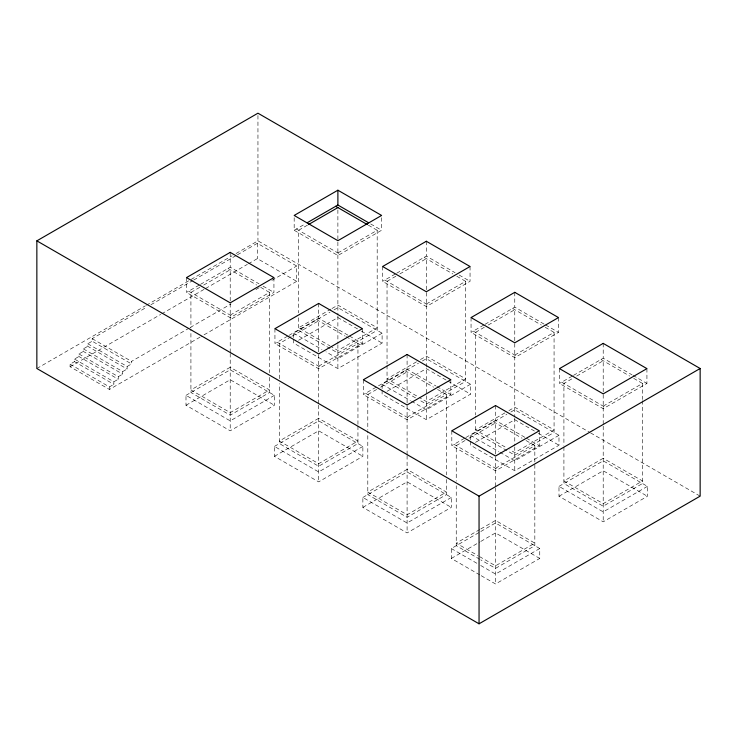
<?xml version="1.0" encoding="UTF-8"?>
<svg xmlns="http://www.w3.org/2000/svg" width="737" height="737" viewBox="0 0 737 737"><rect width="100%" height="100%" fill="white"/><g stroke="black" fill="none" stroke-linecap="round" stroke-linejoin="round"><path stroke-width="0.55" stroke-dasharray="3.69 2.76" d="M36.85 368.5L145.41 305.827M146.405 305.247L232.054 255.803M236.043 253.5L257.95 240.852L589.6 432.324M189.252 328.057L131.545 361.37L131.545 363.931L92.189 341.203L92.189 338.651L146.912 307.062M150.892 304.759L192.679 280.631M193.674 280.06L236.457 255.361M237.452 254.781L257.351 243.293L296.707 266.02L296.707 281.341L201.081 336.551M87.767 343.755L127.123 366.482L127.123 369.034L87.767 346.307L87.767 343.755L92.189 341.203M83.345 348.868L122.701 371.586L122.701 374.138L83.345 351.42L83.345 348.868L87.767 346.307M78.923 353.972L118.279 376.69L118.279 379.242L78.923 356.524L78.923 353.972L83.345 351.42M186.498 277.609L186.498 292.432L199.515 284.915M200.501 284.353L230.211 267.199L259.028 283.828M294.174 217.728L294.174 230.266L305.229 223.891M74.501 359.076L113.857 381.794L113.857 384.355L74.501 361.627L74.501 359.076L78.923 356.524M199.764 287.329L190.92 292.432L190.92 328.002M203.688 285.062L230.211 269.751L230.211 352.35M307.44 225.163L298.596 230.266L298.596 312.866M200.086 337.122L109.435 389.458L70.079 366.731L70.079 364.179L74.501 361.627M70.079 366.731L160.73 314.404M161.725 313.824L204.554 289.097M205.559 288.517L247.392 264.362M248.387 263.791L257.351 258.613L296.707 281.341M190.247 327.486L231.04 303.93M255.914 289.567L259.894 287.273M271.833 280.382L296.707 266.02M127.123 366.482L131.545 363.931M122.701 371.586L127.123 369.034M118.279 376.69L122.701 374.138M113.857 381.794L118.279 379.242M230.211 315.123L269.512 292.432L269.512 372.738M337.887 252.957L377.187 230.266L377.187 330.333L337.887 353.023L331.014 349.052M70.079 364.179L109.435 386.907L113.857 384.355M273.934 277.609L273.934 292.432L230.211 317.675L186.498 292.432M381.609 217.728L381.609 230.266L337.887 255.509L294.174 230.266M331.014 309.07L298.596 327.781L330.029 345.929M332 308.499L337.887 305.1L377.187 327.781L337.887 350.471L331.014 346.501M274.938 328.674L274.938 343.497L287.955 335.98M288.941 335.409L318.651 318.255L348.463 335.464M382.614 266.508L382.614 281.331L395.631 273.814M396.617 273.243L426.327 256.089L455.144 272.727M185.991 395.345L230.211 369.817L274.431 395.345L274.431 405.267L230.211 430.795L185.991 405.267L185.991 395.345L230.211 420.873L274.431 395.345M293.667 337.592L293.667 333.179L330.029 312.184M333.962 309.918L337.887 307.651L382.107 333.179L382.107 343.101L337.887 368.629L293.667 343.101L293.667 338.688M291.152 336.689L279.36 343.497L279.36 379.058M292.128 336.118L318.651 320.807L318.651 404.042M395.88 276.228L387.036 281.331L387.036 363.931M399.804 273.952L426.327 258.641L426.327 394.645M185.991 405.267L230.211 379.739L274.431 405.267M298.586 340.264L337.887 317.573L357.546 328.914M318.651 366.178L357.952 343.497L357.952 424.945M426.327 304.012L465.627 281.331L465.627 381.397L426.327 404.079L419.454 400.108M362.374 328.674L362.374 343.497L318.651 368.73L274.938 343.497M470.049 266.508L470.049 281.331L426.327 306.564L382.614 281.331M382.107 333.179L337.887 358.707L325.957 351.825M416.506 361.83L387.036 378.846L418.469 396.994M420.44 359.564L426.327 356.155L465.627 378.846L426.327 401.527L419.454 397.556M363.378 379.739L363.378 394.553L407.091 369.32L435.908 385.948M471.054 317.573L471.054 332.387L484.071 324.879M485.057 324.308L514.767 307.154L544.579 324.363M274.431 446.41L318.651 420.873L362.871 446.41L362.871 456.323L318.651 481.86L274.431 456.323L274.431 446.41L318.651 471.938L362.871 446.41M382.107 388.648L382.107 384.244L418.469 363.249M422.402 360.983L426.327 358.707L470.547 384.244L470.547 394.157L426.327 419.694L382.107 394.157L382.107 389.753M376.644 389.449L367.8 394.553L367.8 430.122M380.568 387.183L407.091 371.872L407.091 455.098M484.32 327.283L475.476 332.387L475.476 414.986M488.244 325.017L514.767 309.706L514.767 417.022M274.431 456.323L318.651 430.795L362.871 456.323M387.026 391.329L426.327 368.629L446.963 380.541M407.091 417.243L446.392 394.553L446.392 474.858M514.767 355.077L554.067 332.387L554.067 432.453L514.767 455.144L507.894 451.173M450.814 379.739L450.814 394.553L407.091 419.795L363.378 394.553M558.489 317.573L558.489 332.387L514.767 357.629L471.054 332.387M470.547 384.244L426.327 409.772L411.421 401.158M504.946 412.886L475.476 429.901L505.932 447.488M508.88 410.62L514.767 407.22L554.067 429.901L514.767 452.592L509.857 449.754M451.818 430.795L451.818 445.618L464.835 438.1M465.821 437.529L495.531 420.376L525.343 437.585M559.494 368.629L559.494 383.452L572.511 375.934M573.497 375.363L603.207 358.21L632.024 374.847M362.871 497.466L407.091 471.938L451.311 497.466L451.311 507.388L407.091 532.915L362.871 507.388L362.871 497.466L407.091 522.994L451.311 497.466M470.547 439.713L470.547 435.3L506.909 414.305M510.842 412.038L514.767 409.772L558.987 435.3L558.987 445.222L514.767 470.75L470.547 445.222L470.547 440.809M465.084 440.514L456.24 445.618L456.24 481.178M469.008 438.239L495.531 422.927L495.531 487.175M571.774 378.91L563.916 383.452L563.916 445.397M576.684 376.073L603.207 360.762L603.207 425.636M362.871 507.388L407.091 481.86L451.311 507.388M475.466 442.384L514.767 419.694L534.426 431.034M495.531 468.299L534.832 445.618L534.832 545.684L495.531 568.365L480.8 559.862M603.207 406.133L642.507 383.452L642.507 399.509M539.254 430.795L539.254 445.618L495.531 470.851L451.818 445.618M646.929 368.629L646.929 383.452L603.207 408.685L559.494 383.452M558.987 435.3L514.767 460.828L499.861 452.223M479.815 529.516L456.24 543.132L477.852 555.606M480.8 528.954L495.531 520.442L534.832 543.132L495.531 565.813L478.838 556.177M479.815 574.897L451.311 558.443L451.311 548.531L479.815 532.068M480.791 531.506L495.531 522.994L539.751 548.531L539.751 558.443L495.531 583.98L480.791 575.468M558.987 486.365L603.207 460.828L647.427 486.365L647.427 496.277L603.207 521.814L558.987 496.277L558.987 486.365L603.207 511.893L647.427 486.365M451.311 558.443L479.815 541.999M480.791 541.428L495.531 532.915L539.751 558.443M558.987 496.277L603.207 470.75L647.427 496.277M539.751 548.531L495.531 574.059L478.635 564.302M370.674 223.956L381.609 230.266M459.114 275.021L470.049 281.331M545.573 324.934L558.489 332.387M633.019 375.419L646.929 383.452M368.343 225.163L379.398 231.547M424.116 257.37L452.85 273.952M456.783 276.228L467.838 282.603M512.556 308.425L541.29 325.017M545.223 327.283L556.278 333.668M600.996 359.49L629.73 376.073M633.663 378.348L644.718 384.723M296.385 228.995L340.098 254.228M384.825 280.051L428.538 305.293M473.265 331.116L516.978 356.349M561.705 382.171L605.418 407.414M590.595 432.905L700.15 496.148M361.471 331.189L382.107 343.101M447.949 381.112L470.547 394.157M538.351 433.31L558.987 445.222M262.998 286.122L273.934 292.432M349.458 336.035L362.374 343.497M436.903 386.529L450.814 394.553M526.338 438.156L539.254 445.618M228 268.471L256.734 285.062M260.668 287.329L271.723 293.713M316.44 319.536L345.174 336.118M346.16 336.689L360.163 344.769M404.88 370.591L433.614 387.183M437.548 389.449L448.603 395.833M493.32 421.656L522.054 438.239M525.988 440.514L537.043 446.889M330.029 348.481L298.596 330.333L298.596 317.454M415.521 397.842L387.036 381.397L387.036 365.073M506.909 450.602L475.476 432.453L475.476 416.138M293.667 333.179L321.986 349.522M382.107 384.244L410.426 400.587M470.547 435.3L498.866 451.643M188.709 291.161L232.422 316.394M277.149 342.217L320.862 367.459M365.589 393.282L409.302 418.515M454.029 444.337L497.742 469.58M479.815 559.291L456.24 545.684L456.24 485.766M92.189 338.651L131.545 361.37M451.311 548.531L477.64 563.722M642.507 400.661L642.507 483.518L603.207 506.199L563.916 483.518L563.916 446.548M603.207 343.387L603.207 358.21M603.207 426.152L603.207 521.814M514.767 292.331L514.767 307.154M514.767 418.174L514.767 445.71M514.767 446.852L514.767 470.75M495.531 405.553L495.531 420.376M495.531 487.802L495.531 583.98M446.392 479.446L446.392 494.619L407.091 517.31L367.8 494.619L367.8 431.265M426.327 241.266L426.327 256.089M426.327 395.797L426.327 419.694M407.091 354.497L407.091 369.32M407.091 455.613L407.091 532.915M357.952 426.097L357.952 443.563L318.651 466.245L279.36 443.563L279.36 383.645M337.887 209.879L337.887 314.902M337.887 316.053L337.887 343.589M337.887 344.732L337.887 368.629M318.651 303.432L318.651 318.255M318.651 405.184L318.651 481.86M269.512 377.326L269.512 392.499L230.211 415.189L190.92 392.499L190.92 329.144M257.95 115.497L257.95 240.852M257.351 243.293L257.351 258.613M230.211 252.376L230.211 267.199M230.211 353.493L230.211 430.795M109.435 386.907L109.435 389.458M230.211 367.266L190.92 389.947L230.211 412.637L269.512 389.947L230.211 367.266M318.651 418.321L279.36 441.012L318.651 463.693L357.952 441.012L318.651 418.321M407.091 469.386L367.8 492.067L407.091 514.758L446.392 492.067L407.091 469.386M603.207 458.276L563.916 480.966L603.207 503.647L642.507 480.966L603.207 458.276"/><path stroke-width="1.11" d="M36.85 240.852L257.95 113.194L700.15 368.5L700.15 496.148L479.05 623.806L36.85 368.5L36.85 240.852L479.05 496.148L700.15 368.5M337.887 190.21L294.174 215.444L337.887 240.686L381.609 215.444L337.887 190.21L337.887 205.033L368.693 222.814M307.191 222.749L337.887 205.033M308.416 224.601L337.887 207.585M335.676 206.305L367.358 224.601M479.05 496.148L479.05 623.806M230.211 252.376L186.498 277.609L230.211 302.852L273.934 277.609L230.211 252.376M318.651 303.432L274.938 328.674L318.651 353.917L362.374 328.674L318.651 303.432M426.327 241.266L382.614 266.508L426.327 291.751L470.049 266.508L426.327 241.266M407.091 354.497L363.378 379.739L407.091 404.972L450.814 379.739L407.091 354.497M514.767 292.331L471.054 317.573L514.767 342.806L558.489 317.573L514.767 292.331M495.531 405.553L451.818 430.795L495.531 456.037L539.254 430.795L495.531 405.553M603.207 343.387L559.494 368.629L603.207 393.871L646.929 368.629L603.207 343.387"/></g></svg>
